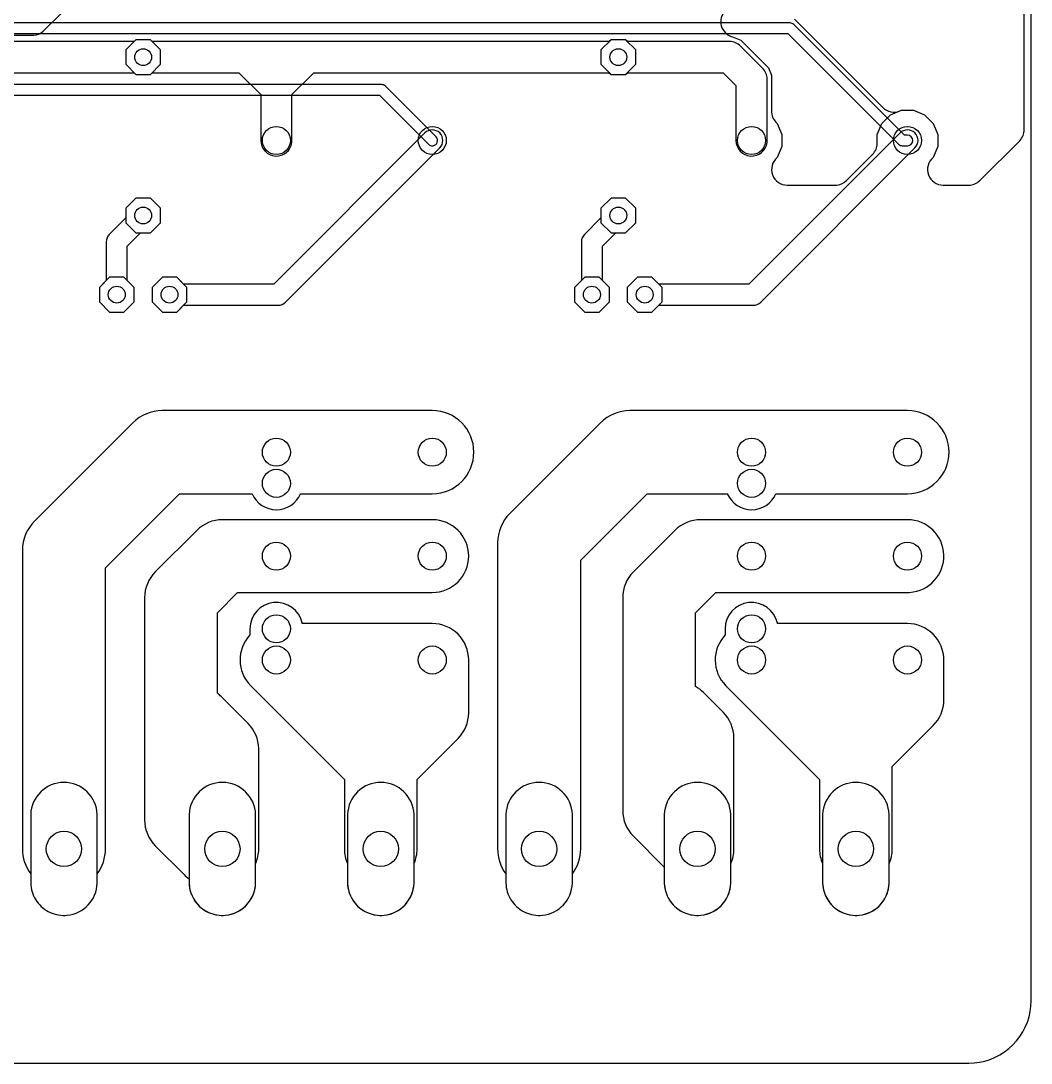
# Model space of a CAD drawing. Header units: millimetres. Extents: x -12 to 258, y 0 to 147.
# Drawn here: x 197.4 to 246, y 0 to 50.2 of the extents above; entities that cross this region are included whole.
import ezdxf

# ---------------------------------------------------------------- set-up
doc = ezdxf.new("R2010")
doc.units = ezdxf.units.MM

msp = doc.modelspace()

# ---------------------------------------------------------------- linework, layer by layer
at = {"layer": '16_copper'}
for points in [[(231.276, 50.644, 0.566634), (231.625, 49.386), (232.03, 49.218), (233.358, 47.89), (233.503, 47.54), (233.503, 45.813, 0.198915), (233.723, 45.282), (233.782, 45.223), (234.003, 44.689), (234.003, 44.111), (233.782, 43.577, 0.70028), (234.266, 42.25), (236.584, 42.25, 0.198912), (237.114, 42.47), (238.377, 43.733, 0.198912), (238.597, 44.263), (238.597, 44.689), (238.818, 45.223), (239.227, 45.632), (239.761, 45.853), (240.339, 45.853), (240.873, 45.632), (241.282, 45.223), (241.503, 44.689), (241.503, 44.111), (241.282, 43.577, 0.70028), (241.766, 42.25), (243, 42.25, 0.198912), (243.53, 42.47), (245.45, 44.389, 0.198912), (245.67, 44.92), (245.67, 71.592, 0.574147)], [(67.5, 49.465), (198.02, 49.465, 0.198912), (198.469, 49.651), (200.12, 51.302)], [(188.611, 47.66), (202.845, 47.66), (202.933, 47.572), (203.627, 47.572), (203.715, 47.66), (207.889, 47.66), (208.94, 46.609), (208.94, 44.4, 0.937562), (210.434, 44.304), (210.44, 44.4), (210.44, 46.609), (211.491, 47.66), (225.705, 47.66), (225.793, 47.572), (226.487, 47.572), (226.575, 47.66), (231.179, 47.66), (231.8, 47.039), (231.8, 44.4, 0.937562), (233.294, 44.304), (233.3, 44.4), (233.3, 47.35, 0.198912), (233.08, 47.88), (232.02, 48.94, 0.198912), (231.49, 49.16), (226.575, 49.16), (226.487, 49.248), (225.793, 49.248), (225.705, 49.16), (203.715, 49.16), (203.627, 49.248), (202.933, 49.248), (202.845, 49.16), (180.855, 49.16)]]:
    msp.add_lwpolyline(points, format="xyb", dxfattribs=at)
for points in [[(205.227, 36.472), (209.77, 36.472, 0.198912), (210.129, 36.621), (217.549, 44.041, 1), (216.831, 44.759), (209.56, 37.488), (205.227, 37.488), (204.897, 37.818), (204.203, 37.818), (203.712, 37.327), (203.712, 36.633), (204.203, 36.142), (204.897, 36.142)], [(228.087, 36.472), (232.63, 36.472, 0.198912), (232.989, 36.621), (240.409, 44.041, 1), (239.691, 44.759), (232.42, 37.488), (228.087, 37.488), (227.757, 37.818), (227.063, 37.818), (226.572, 37.327), (226.572, 36.633), (227.063, 36.142), (227.757, 36.142)], [(202.848, 36.633), (202.848, 37.327), (202.518, 37.657), (202.518, 39.31), (203.16, 39.952), (203.627, 39.952), (204.118, 40.443), (204.118, 41.137), (203.627, 41.628), (202.933, 41.628), (202.442, 41.137), (202.442, 40.67), (201.651, 39.879, 0.198912), (201.502, 39.52), (201.502, 37.657), (201.172, 37.327), (201.172, 36.633), (201.663, 36.142), (202.357, 36.142)], [(225.708, 36.633), (225.708, 37.327), (225.378, 37.657), (225.378, 39.31), (226.02, 39.952), (226.487, 39.952), (226.978, 40.443), (226.978, 41.137), (226.487, 41.628), (225.793, 41.628), (225.302, 41.137), (225.302, 40.67), (224.511, 39.879, 0.198912), (224.362, 39.52), (224.362, 37.657), (224.032, 37.327), (224.032, 36.633), (224.523, 36.142), (225.217, 36.142)], [(199.627, 7.117, 0.376373), (201.07, 8.658), (201.07, 9.111, 0.162164), (201.47, 10.31), (201.47, 23.842), (205.028, 27.4), (208.523, 27.4, 0.659495), (210.857, 27.4), (217.19, 27.4, 1), (217.19, 31.4), (204.2, 31.4, 0.198912), (202.786, 30.814), (198.056, 26.084, 0.198912), (197.47, 24.67), (197.47, 10.31, 0.162144), (197.87, 9.111), (197.87, 8.658), (197.877, 8.553), (197.891, 8.449), (197.911, 8.346), (197.938, 8.245), (197.972, 8.146), (198.012, 8.049), (198.058, 7.955), (198.111, 7.865), (198.169, 7.778), (198.233, 7.694), (198.302, 7.616), (198.376, 7.542), (198.454, 7.473), (198.538, 7.409), (198.625, 7.351), (198.715, 7.298), (198.809, 7.252), (198.906, 7.212), (199.005, 7.178), (199.106, 7.151), (199.209, 7.131), (199.313, 7.117), (199.418, 7.11), (199.522, 7.11)], [(222.487, 7.117, 0.376373), (223.93, 8.658), (223.93, 9.111, 0.162164), (224.33, 10.31), (224.33, 24.202), (227.528, 27.4), (231.383, 27.4, 0.659495), (233.717, 27.4), (240.05, 27.4, 1), (240.05, 31.4), (226.7, 31.4, 0.198912), (225.286, 30.814), (220.916, 26.444, 0.198912), (220.33, 25.03), (220.33, 10.31, 0.162144), (220.73, 9.111), (220.73, 8.658), (220.737, 8.553), (220.751, 8.449), (220.771, 8.346), (220.798, 8.245), (220.832, 8.146), (220.872, 8.049), (220.918, 7.955), (220.971, 7.865), (221.029, 7.778), (221.093, 7.694), (221.162, 7.616), (221.236, 7.542), (221.314, 7.473), (221.398, 7.409), (221.485, 7.351), (221.575, 7.298), (221.669, 7.252), (221.766, 7.212), (221.865, 7.178), (221.966, 7.151), (222.069, 7.131), (222.173, 7.117), (222.278, 7.11), (222.382, 7.11)], [(208.839, 15.14, 0.194457), (208.327, 16.347), (207.037, 17.637, 0.035413), (206.85, 17.799), (206.85, 21.675), (207.825, 22.65), (217.19, 22.65, 1), (217.19, 26.15), (207.1, 26.15, 0.198912), (205.863, 25.637), (203.863, 23.637, 0.198912), (203.35, 22.4), (203.35, 11.7, 0.198912), (203.863, 10.463), (205.253, 9.073, 0.044306), (205.49, 8.874), (205.49, 8.658, 0.967799), (208.69, 8.658), (208.69, 9.603, 0.104421), (208.84, 10.31), (208.84, 15.11)], [(240.155, 22.653, 0.970556), (240.05, 26.15), (230.1, 26.15, 0.198912), (228.863, 25.637), (226.863, 23.637, 0.198912), (226.35, 22.4), (226.35, 12.16, 0.198912), (226.863, 10.923), (228.35, 9.435), (228.35, 8.658, 0.967799), (231.55, 8.658), (231.55, 9.603, 0.104399), (231.7, 10.31), (231.7, 15.65, 0.198912), (231.187, 16.887), (230.237, 17.837, 0.069652), (229.85, 18.129), (229.85, 21.675), (230.825, 22.65), (240.05, 22.65)], [(210.932, 21.165, 0.89994), (208.42, 20.9), (208.42, 20.603, 0.406316), (208.453, 18.163), (212.96, 13.655), (212.96, 10.31, 0.104621), (213.11, 9.601), (213.11, 8.658, 0.967799), (216.31, 8.658), (216.31, 9.603, 0.104399), (216.46, 10.31), (216.46, 13.655), (218.427, 15.623, 0.198912), (218.94, 16.86), (218.94, 19.4, 0.414214), (217.19, 21.15), (210.935, 21.15)], [(233.792, 21.165, 0.89994), (231.28, 20.9), (231.28, 20.603, 0.406316), (231.313, 18.163), (235.82, 13.655), (235.82, 10.31, 0.104621), (235.97, 9.601), (235.97, 8.658, 0.967799), (239.17, 8.658), (239.17, 9.603, 0.104399), (239.32, 10.31), (239.32, 14.275), (241.287, 16.243, 0.198912), (241.8, 17.48), (241.8, 19.4, 0.414214), (240.05, 21.15), (233.795, 21.15)]]:
    msp.add_lwpolyline(points, format="xyb", close=True, dxfattribs=at)
at = {"layer": '1_copper'}
for points in [[(234.614, 50.233), (238.864, 45.983, 0.303347), (239.681, 45.82), (239.761, 45.853), (240.339, 45.853), (240.873, 45.632), (241.282, 45.223), (241.503, 44.689), (241.503, 44.111), (241.282, 43.577, 0.70028), (241.766, 42.25), (243, 42.25, 0.198912), (243.53, 42.47), (245.45, 44.389, 0.198912), (245.67, 44.92), (245.67, 71.592, 0.574147)], [(176.717, 49.546), (234.295, 49.546), (239.62, 44.22, 0.198912), (239.8, 44.146), (240.05, 44.146, 1), (240.05, 44.654), (239.905, 44.654), (234.58, 49.98, 0.198912), (234.4, 50.054), (176.611, 50.054)], [(173.348, 46.581), (214.65, 46.581), (217.01, 44.22), (217.041, 44.195), (217.075, 44.174), (217.111, 44.158), (217.15, 44.149), (217.19, 44.146), (217.229, 44.149, 0.613165), (217.37, 44.58), (214.934, 47.015, 0.198912), (214.755, 47.089), (173.453, 47.089)]]:
    msp.add_lwpolyline(points, format="xyb", dxfattribs=at)
for points in [[(204.118, 48.063), (204.118, 48.757), (203.627, 49.248), (202.933, 49.248), (202.442, 48.757), (202.442, 48.063), (202.933, 47.572), (203.627, 47.572)], [(226.978, 48.063), (226.978, 48.757), (226.487, 49.248), (225.793, 49.248), (225.302, 48.757), (225.302, 48.063), (225.793, 47.572), (226.487, 47.572)], [(204.118, 40.443), (204.118, 41.137), (203.627, 41.628), (202.933, 41.628), (202.442, 41.137), (202.442, 40.443), (202.933, 39.952), (203.627, 39.952)], [(226.978, 40.443), (226.978, 41.137), (226.487, 41.628), (225.793, 41.628), (225.302, 41.137), (225.302, 40.443), (225.793, 39.952), (226.487, 39.952)], [(202.848, 36.633), (202.848, 37.327), (202.357, 37.818), (201.663, 37.818), (201.172, 37.327), (201.172, 36.633), (201.663, 36.142), (202.357, 36.142)], [(205.388, 36.633), (205.388, 37.327), (204.897, 37.818), (204.203, 37.818), (203.712, 37.327), (203.712, 36.633), (204.203, 36.142), (204.897, 36.142)], [(225.708, 36.633), (225.708, 37.327), (225.217, 37.818), (224.523, 37.818), (224.032, 37.327), (224.032, 36.633), (224.523, 36.142), (225.217, 36.142)], [(228.248, 36.633), (228.248, 37.327), (227.757, 37.818), (227.063, 37.818), (226.572, 37.327), (226.572, 36.633), (227.063, 36.142), (227.757, 36.142)]]:
    msp.add_lwpolyline(points, close=True, dxfattribs=at)
for points in [[(199.627, 7.117, 0.376373), (201.07, 8.658), (201.07, 11.962, 0.967799), (197.87, 11.962), (197.87, 8.658), (197.877, 8.553), (197.891, 8.449), (197.911, 8.346), (197.938, 8.245), (197.972, 8.146), (198.012, 8.049), (198.058, 7.955), (198.111, 7.865), (198.169, 7.778), (198.233, 7.694), (198.302, 7.616), (198.376, 7.542), (198.454, 7.473), (198.538, 7.409), (198.625, 7.351), (198.715, 7.298), (198.809, 7.252), (198.906, 7.212), (199.005, 7.178), (199.106, 7.151), (199.209, 7.131), (199.313, 7.117), (199.418, 7.11), (199.522, 7.11)], [(207.247, 7.117, 0.376373), (208.69, 8.658), (208.69, 11.962, 0.967799), (205.49, 11.962), (205.49, 8.658), (205.497, 8.553), (205.511, 8.449), (205.531, 8.346), (205.558, 8.245), (205.592, 8.146), (205.632, 8.049), (205.678, 7.955), (205.731, 7.865), (205.789, 7.778), (205.853, 7.694), (205.922, 7.616), (205.996, 7.542), (206.074, 7.473), (206.158, 7.409), (206.245, 7.351), (206.335, 7.298), (206.429, 7.252), (206.526, 7.212), (206.625, 7.178), (206.726, 7.151), (206.829, 7.131), (206.933, 7.117), (207.038, 7.11), (207.142, 7.11)], [(214.867, 7.117, 0.376373), (216.31, 8.658), (216.31, 11.962, 0.967799), (213.11, 11.962), (213.11, 8.658), (213.117, 8.553), (213.131, 8.449), (213.151, 8.346), (213.178, 8.245), (213.212, 8.146), (213.252, 8.049), (213.298, 7.955), (213.351, 7.865), (213.409, 7.778), (213.473, 7.694), (213.542, 7.616), (213.616, 7.542), (213.694, 7.473), (213.778, 7.409), (213.865, 7.351), (213.955, 7.298), (214.049, 7.252), (214.146, 7.212), (214.245, 7.178), (214.346, 7.151), (214.449, 7.131), (214.553, 7.117), (214.658, 7.11), (214.762, 7.11)], [(222.487, 7.117, 0.376373), (223.93, 8.658), (223.93, 11.962, 0.967799), (220.73, 11.962), (220.73, 8.658), (220.737, 8.553), (220.751, 8.449), (220.771, 8.346), (220.798, 8.245), (220.832, 8.146), (220.872, 8.049), (220.918, 7.955), (220.971, 7.865), (221.029, 7.778), (221.093, 7.694), (221.162, 7.616), (221.236, 7.542), (221.314, 7.473), (221.398, 7.409), (221.485, 7.351), (221.575, 7.298), (221.669, 7.252), (221.766, 7.212), (221.865, 7.178), (221.966, 7.151), (222.069, 7.131), (222.173, 7.117), (222.278, 7.11), (222.382, 7.11)], [(230.107, 7.117, 0.376373), (231.55, 8.658), (231.55, 11.962, 0.967799), (228.35, 11.962), (228.35, 8.658), (228.357, 8.553), (228.371, 8.449), (228.391, 8.346), (228.418, 8.245), (228.452, 8.146), (228.492, 8.049), (228.538, 7.955), (228.591, 7.865), (228.649, 7.778), (228.713, 7.694), (228.782, 7.616), (228.856, 7.542), (228.934, 7.473), (229.018, 7.409), (229.105, 7.351), (229.195, 7.298), (229.289, 7.252), (229.386, 7.212), (229.485, 7.178), (229.586, 7.151), (229.689, 7.131), (229.793, 7.117), (229.898, 7.11), (230.002, 7.11)], [(237.727, 7.117, 0.376373), (239.17, 8.658), (239.17, 11.962, 0.967799), (235.97, 11.962), (235.97, 8.658), (235.977, 8.553), (235.991, 8.449), (236.011, 8.346), (236.038, 8.245), (236.072, 8.146), (236.112, 8.049), (236.158, 7.955), (236.211, 7.865), (236.269, 7.778), (236.333, 7.694), (236.402, 7.616), (236.476, 7.542), (236.554, 7.473), (236.638, 7.409), (236.725, 7.351), (236.815, 7.298), (236.909, 7.252), (237.006, 7.212), (237.105, 7.178), (237.206, 7.151), (237.309, 7.131), (237.413, 7.117), (237.518, 7.11), (237.622, 7.11)]]:
    msp.add_lwpolyline(points, format="xyb", close=True, dxfattribs=at)
at = {"layer": 'drills_PTH'}
for centre, radius in [((203.28, 48.41), 0.406), ((226.14, 48.41), 0.406), ((209.69, 44.4), 0.675), ((217.19, 44.4), 0.675), ((232.55, 44.4), 0.675), ((240.05, 44.4), 0.675), ((203.28, 40.79), 0.406), ((226.14, 40.79), 0.406), ((202.01, 36.98), 0.406), ((204.55, 36.98), 0.406), ((224.87, 36.98), 0.406), ((227.41, 36.98), 0.406), ((209.69, 29.4), 0.675), ((217.19, 29.4), 0.675), ((232.55, 29.4), 0.675), ((240.05, 29.4), 0.675), ((209.69, 27.9), 0.675), ((232.55, 27.9), 0.675), ((209.69, 24.4), 0.675), ((217.19, 24.4), 0.675), ((232.55, 24.4), 0.675), ((240.05, 24.4), 0.675), ((209.69, 20.9), 0.675), ((232.55, 20.9), 0.675), ((209.69, 19.4), 0.675), ((217.19, 19.4), 0.675), ((232.55, 19.4), 0.675), ((240.05, 19.4), 0.675), ((199.47, 10.31), 0.85), ((207.09, 10.31), 0.85), ((214.71, 10.31), 0.85), ((222.33, 10.31), 0.85), ((229.95, 10.31), 0.85), ((237.57, 10.31), 0.85)]:
    msp.add_circle(centre, radius, dxfattribs=at)
at = {"layer": 'outline'}
msp.add_lwpolyline([(3, 0), (243, 0), (243.261, 0.011), (243.521, 0.046), (243.776, 0.102), (244.026, 0.181), (244.268, 0.281), (244.5, 0.402), (244.721, 0.543), (244.928, 0.702), (245.121, 0.879), (245.298, 1.072), (245.457, 1.279), (245.598, 1.5), (245.719, 1.732), (245.819, 1.974), (245.898, 2.224), (245.954, 2.479), (245.989, 2.739), (246, 3), (246, 96.5)], dxfattribs=at)

doc.saveas('drawing.dxf')
